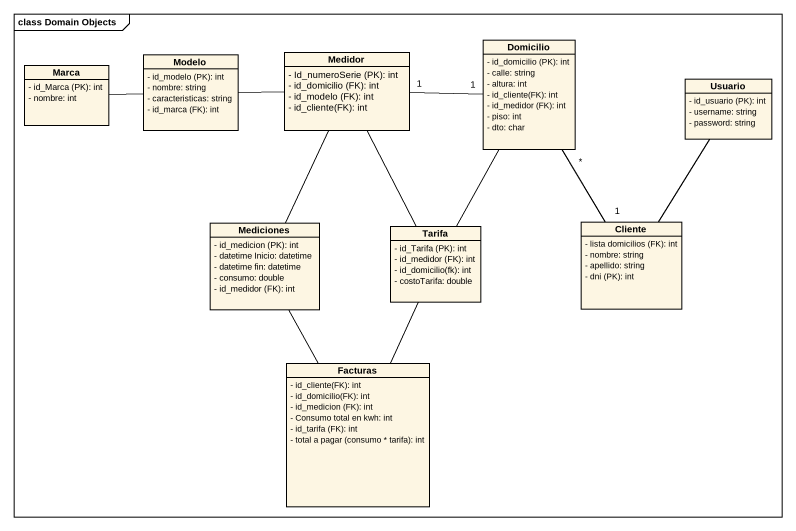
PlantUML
@startuml
mainframe class Domain Objects
hide circle
hide empty members
skinparam classAttributeIconSize 0
class Domicilio {
  {field} - id_domicilio (PK): int
  - calle: string
  - altura: int
  {field} - id_cliente(FK): int
  {field} - id_medidor (FK): int
  - piso: int
  - dto: char
}
class Marca {
  {field} - id_Marca (PK): int
  - nombre: int
}
class Modelo {
  {field} - id_modelo (PK): int
  - nombre: string
  - caracteristicas: string
  {field} - id_marca (FK): int
}
class Medidor {
  {field} - Id_numeroSerie (PK): int
  {field} - id_domicilio (FK): int
  {field} - id_modelo (FK): int
  {field} - id_cliente(FK): int
}
class Usuario {
  {field} - id_usuario (PK): int
  - username: string
  - password: string
}
class Mediciones {
  {field} - id_medicion (PK): int
  - datetime Inicio: datetime
  - datetime fin: datetime
  - consumo: double
  {field} - id_medidor (FK): int
}
class Tarifa {
  {field} - id_Tarifa (PK): int
  {field} - id_medidor (FK): int
  {field} - id_domicilio(fk): int
  - costoTarifa: double
}
class Cliente {
  {field} - lista domicilios (FK): int
  - nombre: string
  - apellido: string
  {field} - dni (PK): int
}
class Facturas {
  {field} - id_cliente(FK): int
  {field} - id_domicilio(FK): int
  {field} - id_medicion (FK): int
  - Consumo total en kwh: int
  {field} - id_tarifa (FK): int
  {field} - total a pagar (consumo * tarifa): int
}
Domicilio "1" -left- "1" Medidor
Domicilio -- Tarifa
Modelo -left- Marca
Medidor -left- Modelo
Medidor -- Mediciones
Medidor -- Tarifa
Usuario -- Cliente
Mediciones -- Facturas
Tarifa -- Facturas
Cliente "1" -up- "*" Domicilio
@enduml
